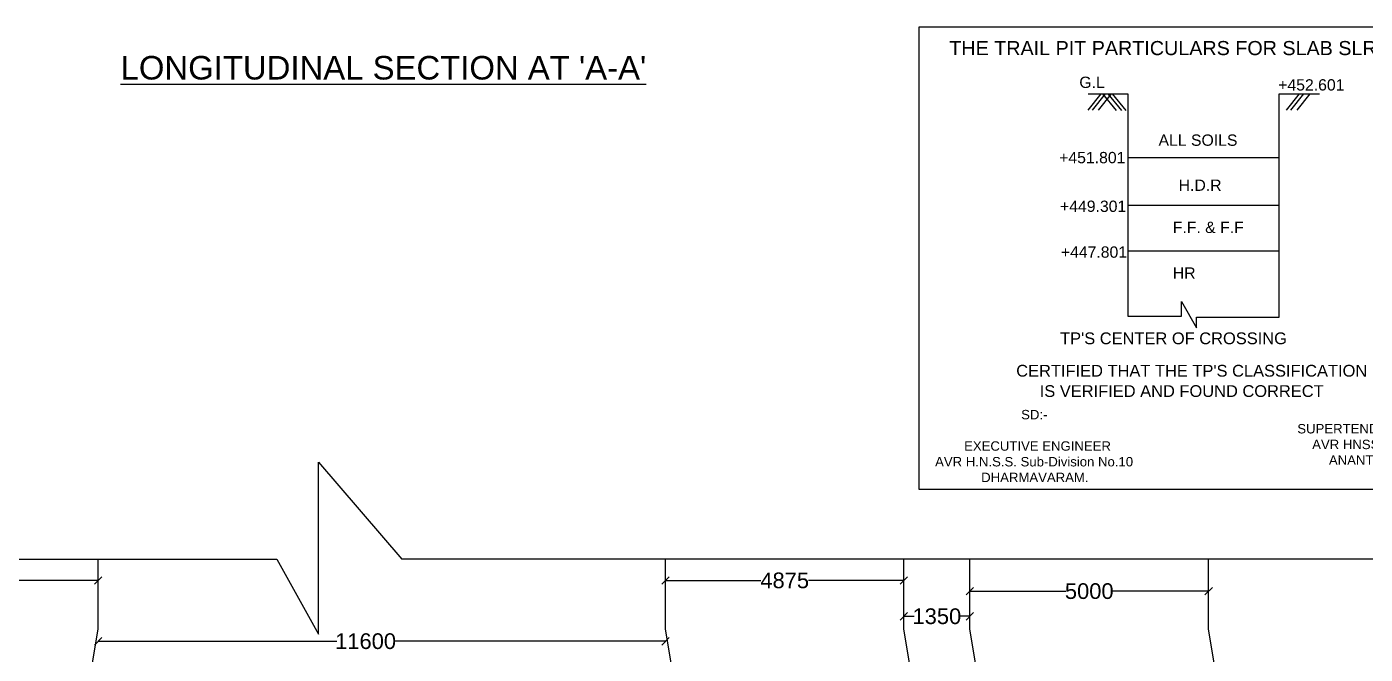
# Model space of a CAD drawing. Header units: millimetres. Extents: x 5124 to 3404099, y 2311 to 45957502.
# Drawn here: x 3370448 to 3387514, y 45938189 to 45946186 of the extents above; entities that cross this region are included whole.
import ezdxf

# ---------------------------------------------------------------- set-up
doc = ezdxf.new("R2010")
doc.units = ezdxf.units.MM
doc.header["$MEASUREMENT"] = 0
for name, color, linetype in [('DIMENSION', 7, 'Continuous'), ('DRAWING', 7, 'Continuous'), ('TEXT', 7, 'Continuous')]:
    doc.layers.add(name, color=color, linetype=linetype)
doc.styles.get("Standard").update_dxf_attribs({"font": 'arial.ttf', "height": 200})
doc.dimstyles.get("Standard").update_dxf_attribs({"dimtxt": 200, "dimasz": 110, "dimexe": 0.18, "dimexo": 0.0625, "dimgap": 0.09, "dimtad": 0, "dimtih": 1, "dimtoh": 1, "dimdec": 0, "dimzin": 0, "dimdsep": 46, "dimtxsty": 'Standard', "dimblk": 'OBLIQUE', "dimcen": 0.09, "dimse1": 1, "dimse2": 1, "dimadec": 0, "dimazin": 0, "dimtfac": 1, "dimtdec": 0, "dimtofl": 0, "dimtmove": 0, "dimatfit": 3, "dimfxl": 1, "dimtolj": 1, "dimtzin": 0, "dimarcsym": 0})

# ---------------------------------------------------------------- blocks, each defined once
blk = doc.blocks.new('_Oblique')
at = {"color": 0, "linetype": 'ByBlock', "lineweight": -2}
blk.add_line((-0.5, -0.5), (0.5, 0.5), dxfattribs=at)
blk = doc.blocks.new('*D69')
at = {"layer": 'Defpoints', "color": 0, "transparency": 16777216}
for p in [(3368319, 45939178), (3368319, 45939129), (3371358, 45939178)]:
    blk.add_point(p, dxfattribs=at)
at = {"layer": 'DRAWING', "color": 0, "lineweight": -2, "transparency": 16777216}
for p, q in [((3368319, 45939129), (3369535, 45939129)), ((3371358, 45939129), (3370142, 45939129))]:
    blk.add_line(p, q, dxfattribs=at)
at = {"layer": 'DRAWING', "color": 0, "lineweight": -2, "transparency": 16777216, "xscale": 95, "yscale": 95, "zscale": 95, "rotation": 180}
blk.add_blockref('_Oblique', (3368319, 45939129), dxfattribs=at)
at = {"layer": 'DRAWING', "color": 0, "lineweight": -2, "transparency": 16777216, "xscale": 95, "yscale": 95, "zscale": 95}
blk.add_blockref('_Oblique', (3371358, 45939129), dxfattribs=at)
at = {"layer": 'DRAWING', "color": 0, "transparency": 16777216, "insert": (3369838, 45939129), "char_height": 200, "attachment_point": 5}
blk.add_mtext('\\A1;4875', dxfattribs=at)
blk = doc.blocks.new('*D92')
at = {"layer": 'Defpoints', "color": 0, "transparency": 16777216}
for p in [(3382472, 45938992), (3382472, 45938958), (3385517, 45938958)]:
    blk.add_point(p, dxfattribs=at)
at = {"layer": 'DRAWING', "color": 0, "lineweight": -2, "transparency": 16777216}
for p, q in [((3382472, 45938992), (3383697, 45938992)), ((3385517, 45938992), (3384293, 45938992))]:
    blk.add_line(p, q, dxfattribs=at)
at = {"layer": 'DRAWING', "color": 0, "lineweight": -2, "transparency": 16777216, "xscale": 95, "yscale": 95, "zscale": 95, "rotation": 180}
blk.add_blockref('_Oblique', (3382472, 45938992), dxfattribs=at)
at = {"layer": 'DRAWING', "color": 0, "lineweight": -2, "transparency": 16777216, "xscale": 95, "yscale": 95, "zscale": 95}
blk.add_blockref('_Oblique', (3385517, 45938992), dxfattribs=at)
at = {"layer": 'DRAWING', "color": 0, "transparency": 16777216, "insert": (3383995, 45938992), "char_height": 200, "attachment_point": 5}
blk.add_mtext('\\A1;5000', dxfattribs=at)
blk = doc.blocks.new('*D93')
at = {"layer": 'Defpoints', "color": 0, "transparency": 16777216}
for p in [(3381631, 45938672), (3381631, 45938672), (3382472, 45938672)]:
    blk.add_point(p, dxfattribs=at)
at = {"layer": 'DRAWING', "color": 0, "lineweight": -2, "transparency": 16777216}
for p, q in [((3381631, 45938672), (3381763, 45938672)), ((3382472, 45938672), (3382341, 45938672))]:
    blk.add_line(p, q, dxfattribs=at)
at = {"layer": 'DRAWING', "color": 0, "lineweight": -2, "transparency": 16777216, "xscale": 95, "yscale": 95, "zscale": 95, "rotation": 180}
blk.add_blockref('_Oblique', (3381631, 45938672), dxfattribs=at)
at = {"layer": 'DRAWING', "color": 0, "lineweight": -2, "transparency": 16777216, "xscale": 95, "yscale": 95, "zscale": 95}
blk.add_blockref('_Oblique', (3382472, 45938672), dxfattribs=at)
at = {"layer": 'DRAWING', "color": 0, "transparency": 16777216, "insert": (3382052, 45938672), "char_height": 200, "attachment_point": 5}
blk.add_mtext('\\A1;1350', dxfattribs=at)
blk = doc.blocks.new('*D94')
at = {"layer": 'Defpoints', "color": 0, "transparency": 16777216}
for p in [(3378592, 45939178), (3381631, 45939178), (3381631, 45939129)]:
    blk.add_point(p, dxfattribs=at)
at = {"layer": 'DRAWING', "color": 0, "lineweight": -2, "transparency": 16777216}
for p, q in [((3378592, 45939129), (3379808, 45939129)), ((3381631, 45939129), (3380415, 45939129))]:
    blk.add_line(p, q, dxfattribs=at)
at = {"layer": 'DRAWING', "color": 0, "lineweight": -2, "transparency": 16777216, "xscale": 95, "yscale": 95, "zscale": 95, "rotation": 180}
blk.add_blockref('_Oblique', (3378592, 45939129), dxfattribs=at)
at = {"layer": 'DRAWING', "color": 0, "lineweight": -2, "transparency": 16777216, "xscale": 95, "yscale": 95, "zscale": 95}
blk.add_blockref('_Oblique', (3381631, 45939129), dxfattribs=at)
at = {"layer": 'DRAWING', "color": 0, "transparency": 16777216, "insert": (3380112, 45939129), "char_height": 200, "attachment_point": 5}
blk.add_mtext('\\A1;4875', dxfattribs=at)
blk = doc.blocks.new('*D66')
at = {"layer": 'Defpoints', "color": 0, "transparency": 16777216}
for p in [(3371358, 45939178), (3378592, 45939178), (3378592, 45938354)]:
    blk.add_point(p, dxfattribs=at)
at = {"layer": 'DRAWING', "color": 0, "lineweight": -2, "transparency": 16777216}
for p, q in [((3371358, 45938354), (3374401, 45938354)), ((3378592, 45938354), (3375135, 45938354))]:
    blk.add_line(p, q, dxfattribs=at)
at = {"layer": 'DRAWING', "color": 0, "lineweight": -2, "transparency": 16777216, "xscale": 95, "yscale": 95, "zscale": 95, "rotation": 180}
blk.add_blockref('_Oblique', (3371358, 45938354), dxfattribs=at)
at = {"layer": 'DRAWING', "color": 0, "lineweight": -2, "transparency": 16777216, "xscale": 95, "yscale": 95, "zscale": 95}
blk.add_blockref('_Oblique', (3378592, 45938354), dxfattribs=at)
at = {"layer": 'DRAWING', "color": 0, "transparency": 16777216, "insert": (3374768, 45938354), "char_height": 200, "attachment_point": 5}
blk.add_mtext('\\A1;11600', dxfattribs=at)

msp = doc.modelspace()

# ---------------------------------------------------------------- linework, layer by layer
at = {"layer": 'DIMENSION'}
for points in [[(3384141.4, 45945330.6), (3383975.6, 45945123.9)], [(3383982.1, 45945330.6), (3384486.4, 45945330.6), (3384486.4, 45942495.5), (3385169.9, 45942495.5), (3385169.9, 45942685.8), (3385362.6, 45942350.8), (3385362.6, 45942483.1), (3386416.2, 45942483.1), (3386416.2, 45945330.6), (3386930.9, 45945330.6)], [(3384196.5, 45945330.6), (3384030.8, 45945123.9)], [(3384274, 45945330.6), (3384108.2, 45945123.9)], [(3384165.4, 45945330.6), (3384340.1, 45945117.3)], [(3384230.6, 45945330.6), (3384405.2, 45945117.3)], [(3384288.1, 45945330.6), (3384462.8, 45945117.3)], [(3386673.6, 45945330.6), (3386507.8, 45945123.9)], [(3386728.7, 45945330.6), (3386563, 45945123.9)], [(3386806.2, 45945330.6), (3386640.4, 45945123.9)], [(3384486.4, 45944520.9), (3386416.2, 45944520.9)], [(3384486.4, 45943913.1), (3386416.2, 45943913.1)], [(3384486.4, 45943331.3), (3386416.2, 45943331.3)]]:
    msp.add_lwpolyline(points, dxfattribs=at)
at = {"layer": 'DRAWING'}
msp.add_line((3389435.4, 45939400.8), (3375229.1, 45939400.8), dxfattribs=at)
msp.add_lwpolyline([(3381826.9, 45946185.9), (3389194, 45946185.9), (3389194, 45940287), (3381826.9, 45940287)], close=True, dxfattribs=at)
for points in [[(3359227.3, 45939400.8), (3373636.4, 45939400.8), (3374166.2, 45938446.6), (3374166.2, 45940636.3), (3375229.1, 45939400.8)], [(3370737.3, 45933558), (3370737.3, 45934771), (3371357.6, 45938514.6), (3371357.6, 45939400.8)], [(3379212.4, 45933558), (3379212.4, 45934771), (3378592.1, 45938514.6), (3378592.1, 45939400.8)], [(3382251.4, 45933558), (3382251.4, 45934771), (3381631.1, 45938514.6), (3381631.1, 45939400.8)], [(3383092.7, 45933558), (3383092.7, 45934771), (3382472.4, 45938514.6), (3382472.4, 45939400.8)], [(3386137.7, 45933558), (3386137.7, 45934771), (3385517.4, 45938514.6), (3385517.4, 45939400.8)]]:
    msp.add_lwpolyline(points, dxfattribs=at)

# ---------------------------------------------------------------- texts
at = {"layer": 'TEXT'}
for s, height, p in [('THE TRAIL PIT PARTICULARS FOR SLAB SLRB@ 331.625', 180, (3382210.9, 45945824.5)), ("%%ULONGITUDINAL SECTION AT 'A-A'", 300, (3371644.3, 45945513.7)), ('G.L', 144, (3383868.5, 45945406.2)), ('+452.601', 144, (3386404.3, 45945373.4)), ('ALL SOILS', 144, (3384878.4, 45944669)), (' +451.801', 144, (3383555.6, 45944446.8)), ('H.D.R', 144, (3385134.9, 45944094.5)), (' +449.301', 144, (3383566.4, 45943826.4)), ('F.F. & F.F', 144, (3385060, 45943557.6)), (' +447.801', 144, (3383576.9, 45943242.5)), ('HR', 144, (3385060, 45942975.9)), ("TP'S CENTER OF CROSSING ", 150, (3383623.3, 45942140.2)), ("CERTIFIED THAT THE TP'S CLASSIFICATION @ 331.625", 150, (3383064, 45941727)), ('IS VERIFIED AND FOUND CORRECT', 150, (3383363.6, 45941467.9))]:
    msp.add_text(s, height=height, dxfattribs=at).set_placement(p)
at = {"layer": 'TEXT', "char_height": 120, "width": 8476.996, "attachment_point": 1}
for s, insert in [('\\pi4077.2;SD:- \\P\\pi4238.5;\\P\\pi3256.8;  EXECUTIVE ENGINEER\\P\\pi2980.1;AVR H.N.S.S. Sub-Division No.10\\P\\pi3567.7;DHARMAVARAM.', (3379049.5, 45941302.7)), ('\\pi4215.2; \\P\\pi4238.5;\\P\\pi4191.9;  \\P\\pi3116.3;SUPERTENDING ENGINEER                \\P\\pi3259.5; AVR HNSS CIRCLENO-3    \\P\\pi3519.3;ANANTAPURAMU.', (3383531.5, 45941723.1))]:
    msp.add_mtext(s, dxfattribs=dict(at, insert=insert))

# ---------------------------------------------------------------- dimensions: what is measured, and where the dimension line sits
at = {"layer": 'DRAWING'}
dim = msp.add_linear_dim(base=(3368318.5, 45939128.6), p1=(3371357.6, 45939178.4), p2=(3368318.5, 45939178.4), text='4875', dimstyle='Standard', override={"dimasz": 95, "dimarcsym": 1}, dxfattribs=at)
dim.commit()
dim.dimension.update_dxf_attribs({"geometry": '*D69', "text_midpoint": (3369838, 45939128.6)})
for base, p1, p2, text, picture, middle in [((3381631.1, 45939128.6), (3378592.1, 45939178.4), (3381631.1, 45939178.4), '4875', '*D94', (3380111.6, 45939128.6)), ((3382472.4, 45938991.9), (3385517.4, 45938957.7), (3382472.4, 45938957.7), '5000', '*D92', (3383994.9, 45938991.9)), ((3381631.1, 45938672.3), (3382472.4, 45938672.3), (3381631.1, 45938672.3), '1350', '*D93', (3382051.8, 45938672.3))]:
    dim = msp.add_linear_dim(base=base, p1=p1, p2=p2, angle=180, text=text, dimstyle='Standard', override={"dimasz": 95, "dimarcsym": 1}, dxfattribs=at)
    dim.commit()
    dim.dimension.update_dxf_attribs({"geometry": picture, "text_midpoint": middle})
dim = msp.add_linear_dim(base=(3378592.1, 45938353.7), p1=(3371357.6, 45939178.4), p2=(3378592.1, 45939178.4), text='11600', dimstyle='Standard', override={"dimasz": 95, "dimarcsym": 1}, dxfattribs=at)
dim.commit()
dim.dimension.update_dxf_attribs({"geometry": '*D66', "text_midpoint": (3374767.9, 45938353.7), "dimtype": 160})

doc.saveas('drawing.dxf')
